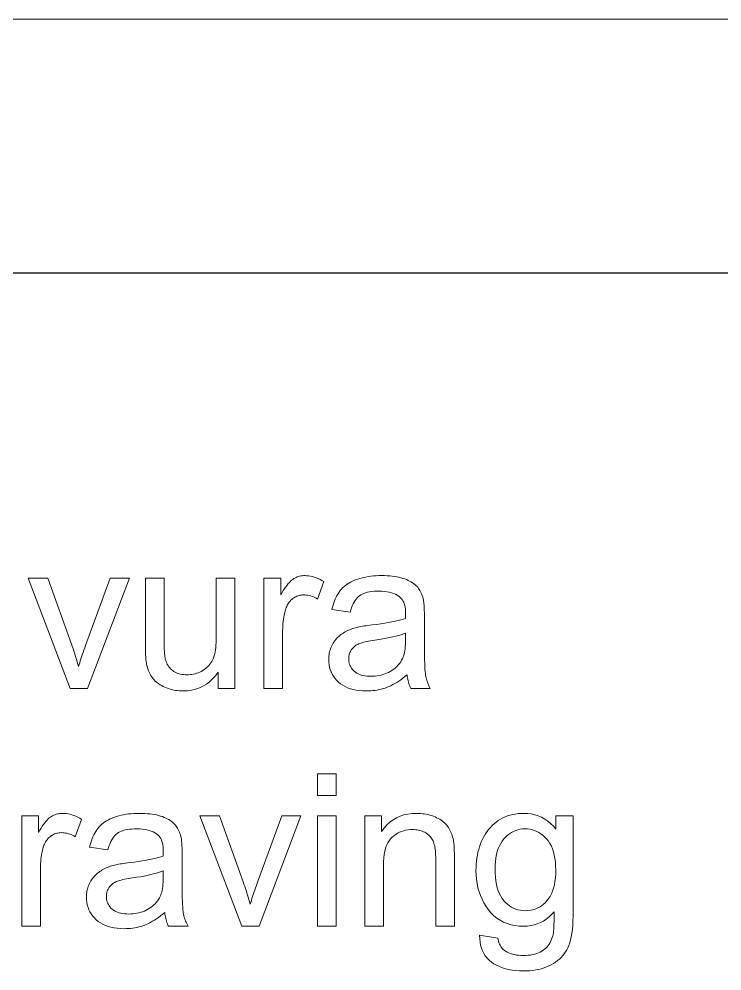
# Model space of a CAD drawing. Extents: x 0 to 297, y 0 to 532.
# Drawn here: x 236.96 to 250.81, y 401.25 to 420 of the extents above; entities that cross this region are included whole.
import ezdxf

# ---------------------------------------------------------------- set-up
doc = ezdxf.new("R2010")
doc.units = 0

msp = doc.modelspace()

# ---------------------------------------------------------------- linework, layer by layer
at = {"color": 7, "lineweight": 13}
msp.add_line((0, 420), (297, 420), dxfattribs=at)
at = {"color": 7, "lineweight": 30}
msp.add_line((20, 415), (292, 415), dxfattribs=at)
at = {"color": 7, "lineweight": 13}
for points in [[(237.966, 406.815), (237.14, 408.988), (237.529, 408.988), (237.995, 407.687), (238.01, 407.645), (238.025, 407.602), (238.039, 407.559), (238.054, 407.516), (238.068, 407.472), (238.082, 407.428), (238.095, 407.384), (238.108, 407.339), (238.121, 407.294), (238.134, 407.249), (238.144, 407.284), (238.155, 407.32), (238.167, 407.358), (238.18, 407.398), (238.193, 407.438), (238.207, 407.48), (238.222, 407.524), (238.238, 407.569), (238.254, 407.615), (238.271, 407.662), (238.754, 408.988), (239.133, 408.988), (238.31, 406.815)], [(240.883, 406.815), (240.883, 407.134), (240.83, 407.064), (240.774, 407.002), (240.714, 406.947), (240.65, 406.899), (240.583, 406.858), (240.512, 406.825), (240.438, 406.799), (240.36, 406.781), (240.278, 406.77), (240.193, 406.766), (240.155, 406.767), (240.117, 406.769), (240.08, 406.773), (240.043, 406.778), (240.007, 406.784), (239.971, 406.793), (239.936, 406.802), (239.902, 406.813), (239.867, 406.826), (239.834, 406.84), (239.801, 406.855), (239.77, 406.871), (239.741, 406.887), (239.714, 406.905), (239.688, 406.923), (239.665, 406.942), (239.642, 406.961), (239.622, 406.982), (239.603, 407.003), (239.586, 407.025), (239.57, 407.048), (239.556, 407.072), (239.542, 407.096), (239.529, 407.122), (239.517, 407.149), (239.506, 407.177), (239.497, 407.206), (239.488, 407.235), (239.48, 407.266), (239.473, 407.298), (239.468, 407.321), (239.464, 407.347), (239.461, 407.375), (239.458, 407.405), (239.456, 407.438), (239.454, 407.474), (239.452, 407.512), (239.451, 407.553), (239.45, 407.596), (239.45, 407.642), (239.45, 408.988), (239.818, 408.988), (239.818, 407.783), (239.819, 407.727), (239.819, 407.675), (239.82, 407.627), (239.822, 407.582), (239.824, 407.542), (239.827, 407.505), (239.829, 407.471), (239.833, 407.442), (239.837, 407.416), (239.841, 407.394), (239.849, 407.366), (239.858, 407.339), (239.869, 407.313), (239.881, 407.288), (239.895, 407.265), (239.911, 407.242), (239.928, 407.221), (239.946, 407.202), (239.967, 407.183), (239.988, 407.166), (240.011, 407.15), (240.035, 407.136), (240.061, 407.124), (240.087, 407.113), (240.114, 407.104), (240.142, 407.096), (240.172, 407.091), (240.202, 407.087), (240.234, 407.084), (240.267, 407.083), (240.3, 407.084), (240.332, 407.087), (240.364, 407.091), (240.396, 407.097), (240.427, 407.104), (240.458, 407.114), (240.489, 407.125), (240.519, 407.138), (240.548, 407.152), (240.578, 407.168), (240.606, 407.186), (240.632, 407.205), (240.657, 407.225), (240.68, 407.246), (240.702, 407.268), (240.721, 407.292), (240.739, 407.317), (240.756, 407.343), (240.77, 407.371), (240.783, 407.399), (240.795, 407.43), (240.805, 407.463), (240.814, 407.499), (240.822, 407.538), (240.829, 407.579), (240.834, 407.622), (240.838, 407.669), (240.841, 407.718), (240.843, 407.77), (240.844, 407.824), (240.844, 408.988), (241.212, 408.988), (241.212, 406.815)], [(241.785, 406.815), (241.785, 408.988), (242.117, 408.988), (242.117, 408.659), (242.142, 408.704), (242.166, 408.745), (242.191, 408.783), (242.215, 408.819), (242.239, 408.851), (242.262, 408.88), (242.285, 408.905), (242.307, 408.928), (242.329, 408.948), (242.351, 408.964), (242.373, 408.978), (242.395, 408.99), (242.417, 409.001), (242.44, 409.011), (242.464, 409.019), (242.487, 409.026), (242.512, 409.031), (242.536, 409.035), (242.562, 409.037), (242.587, 409.038), (242.624, 409.036), (242.662, 409.033), (242.699, 409.027), (242.737, 409.018), (242.775, 409.008), (242.813, 408.995), (242.851, 408.979), (242.889, 408.962), (242.927, 408.941), (242.966, 408.919), (242.839, 408.577), (242.812, 408.592), (242.785, 408.606), (242.758, 408.618), (242.731, 408.628), (242.704, 408.637), (242.677, 408.644), (242.65, 408.65), (242.623, 408.654), (242.596, 408.656), (242.569, 408.657), (242.545, 408.656), (242.521, 408.654), (242.499, 408.65), (242.476, 408.645), (242.454, 408.639), (242.433, 408.631), (242.412, 408.621), (242.391, 408.61), (242.371, 408.598), (242.352, 408.584), (242.333, 408.569), (242.316, 408.553), (242.299, 408.536), (242.284, 408.517), (242.269, 408.497), (242.256, 408.477), (242.244, 408.455), (242.233, 408.432), (242.223, 408.408), (242.215, 408.383), (242.203, 408.343), (242.193, 408.303), (242.183, 408.261), (242.175, 408.22), (242.169, 408.177), (242.163, 408.134), (242.159, 408.09), (242.156, 408.045), (242.154, 407.999), (242.153, 407.953), (242.153, 406.815)], [(244.603, 407.083), (244.562, 407.049), (244.522, 407.018), (244.481, 406.988), (244.442, 406.96), (244.402, 406.935), (244.363, 406.911), (244.324, 406.89), (244.285, 406.87), (244.247, 406.853), (244.209, 406.838), (244.171, 406.824), (244.132, 406.812), (244.093, 406.801), (244.053, 406.792), (244.013, 406.784), (243.972, 406.777), (243.93, 406.772), (243.888, 406.769), (243.846, 406.767), (243.803, 406.766), (243.733, 406.768), (243.666, 406.773), (243.603, 406.782), (243.543, 406.794), (243.486, 406.81), (243.433, 406.829), (243.383, 406.852), (243.336, 406.878), (243.292, 406.908), (243.252, 406.941), (243.216, 406.977), (243.183, 407.015), (243.154, 407.055), (243.129, 407.096), (243.108, 407.14), (243.091, 407.186), (243.077, 407.234), (243.068, 407.283), (243.062, 407.335), (243.06, 407.388), (243.061, 407.42), (243.063, 407.451), (243.066, 407.481), (243.072, 407.511), (243.078, 407.541), (243.086, 407.57), (243.095, 407.598), (243.106, 407.626), (243.119, 407.653), (243.133, 407.68), (243.148, 407.706), (243.163, 407.73), (243.18, 407.754), (243.198, 407.777), (243.216, 407.799), (243.236, 407.819), (243.256, 407.839), (243.278, 407.858), (243.3, 407.875), (243.323, 407.892), (243.347, 407.907), (243.371, 407.922), (243.396, 407.936), (243.422, 407.949), (243.448, 407.962), (243.475, 407.973), (243.502, 407.984), (243.53, 407.994), (243.559, 408.004), (243.588, 408.012), (243.611, 408.018), (243.636, 408.024), (243.663, 408.029), (243.692, 408.035), (243.724, 408.04), (243.758, 408.046), (243.794, 408.051), (243.832, 408.057), (243.873, 408.062), (243.915, 408.068), (244.002, 408.078), (244.084, 408.09), (244.162, 408.101), (244.235, 408.113), (244.303, 408.126), (244.366, 408.139), (244.425, 408.152), (244.478, 408.166), (244.528, 408.18), (244.572, 408.194), (244.573, 408.209), (244.573, 408.222), (244.573, 408.235), (244.573, 408.246), (244.574, 408.256), (244.574, 408.265), (244.574, 408.273), (244.574, 408.28), (244.574, 408.286), (244.574, 408.291), (244.573, 408.334), (244.57, 408.375), (244.565, 408.414), (244.558, 408.449), (244.548, 408.482), (244.537, 408.513), (244.523, 408.541), (244.507, 408.566), (244.49, 408.588), (244.47, 408.608), (244.44, 408.631), (244.408, 408.653), (244.373, 408.671), (244.335, 408.688), (244.294, 408.701), (244.251, 408.713), (244.205, 408.721), (244.156, 408.728), (244.105, 408.731), (244.05, 408.733), (244, 408.732), (243.952, 408.729), (243.907, 408.724), (243.864, 408.718), (243.824, 408.71), (243.787, 408.7), (243.753, 408.688), (243.722, 408.674), (243.693, 408.659), (243.667, 408.642), (243.643, 408.622), (243.62, 408.599), (243.598, 408.574), (243.578, 408.546), (243.559, 408.515), (243.541, 408.482), (243.525, 408.445), (243.51, 408.406), (243.496, 408.364), (243.483, 408.319), (243.123, 408.368), (243.134, 408.414), (243.146, 408.457), (243.159, 408.499), (243.173, 408.539), (243.188, 408.577), (243.205, 408.614), (243.223, 408.648), (243.243, 408.681), (243.263, 408.712), (243.285, 408.742), (243.309, 408.77), (243.334, 408.796), (243.362, 408.821), (243.391, 408.845), (243.423, 408.868), (243.456, 408.889), (243.492, 408.909), (243.529, 408.927), (243.569, 408.945), (243.61, 408.961), (243.654, 408.975), (243.698, 408.988), (243.744, 409), (243.791, 409.01), (243.84, 409.018), (243.89, 409.025), (243.941, 409.031), (243.994, 409.034), (244.048, 409.037), (244.104, 409.038), (244.158, 409.037), (244.211, 409.035), (244.261, 409.032), (244.309, 409.027), (244.356, 409.021), (244.4, 409.014), (244.442, 409.005), (244.482, 408.996), (244.52, 408.984), (244.556, 408.972), (244.59, 408.959), (244.622, 408.944), (244.652, 408.93), (244.68, 408.914), (244.707, 408.898), (244.731, 408.881), (244.754, 408.864), (244.775, 408.846), (244.794, 408.827), (244.812, 408.807), (244.827, 408.787), (244.842, 408.766), (244.856, 408.743), (244.869, 408.72), (244.881, 408.695), (244.892, 408.669), (244.902, 408.643), (244.911, 408.615), (244.919, 408.586), (244.926, 408.557), (244.93, 408.536), (244.933, 408.513), (244.936, 408.486), (244.938, 408.457), (244.94, 408.425), (244.942, 408.389), (244.943, 408.351), (244.944, 408.309), (244.944, 408.264), (244.945, 408.217), (244.945, 407.726), (244.945, 407.627), (244.946, 407.535), (244.947, 407.452), (244.948, 407.375), (244.951, 407.307), (244.953, 407.245), (244.956, 407.192), (244.96, 407.146), (244.964, 407.107), (244.968, 407.076), (244.973, 407.049), (244.979, 407.022), (244.986, 406.995), (244.994, 406.969), (245.003, 406.943), (245.013, 406.917), (245.024, 406.891), (245.035, 406.866), (245.048, 406.84), (245.061, 406.815), (244.677, 406.815), (244.665, 406.838), (244.655, 406.863), (244.646, 406.887), (244.637, 406.913), (244.629, 406.939), (244.623, 406.967), (244.616, 406.995), (244.611, 407.023), (244.607, 407.053)], [(244.572, 407.906), (244.53, 407.89), (244.484, 407.874), (244.434, 407.859), (244.38, 407.844), (244.321, 407.83), (244.259, 407.816), (244.193, 407.803), (244.123, 407.791), (244.049, 407.778), (243.971, 407.767), (243.926, 407.76), (243.885, 407.753), (243.846, 407.746), (243.81, 407.739), (243.777, 407.732), (243.746, 407.724), (243.718, 407.717), (243.692, 407.709), (243.669, 407.701), (243.649, 407.693), (243.631, 407.684), (243.613, 407.675), (243.597, 407.665), (243.581, 407.654), (243.566, 407.643), (243.552, 407.63), (243.539, 407.617), (243.526, 407.603), (243.515, 407.589), (243.504, 407.573), (243.494, 407.557), (243.486, 407.541), (243.478, 407.524), (243.471, 407.508), (243.466, 407.49), (243.461, 407.473), (243.457, 407.454), (243.455, 407.436), (243.453, 407.417), (243.453, 407.398), (243.454, 407.369), (243.457, 407.341), (243.463, 407.314), (243.471, 407.288), (243.481, 407.263), (243.493, 407.239), (243.507, 407.216), (243.524, 407.194), (243.543, 407.173), (243.564, 407.153), (243.588, 407.134), (243.613, 407.117), (243.641, 407.103), (243.67, 407.09), (243.702, 407.079), (243.735, 407.07), (243.771, 407.063), (243.809, 407.058), (243.849, 407.056), (243.891, 407.055), (243.933, 407.055), (243.974, 407.058), (244.014, 407.063), (244.053, 407.069), (244.092, 407.078), (244.129, 407.088), (244.166, 407.1), (244.201, 407.114), (244.236, 407.13), (244.269, 407.148), (244.302, 407.167), (244.332, 407.188), (244.361, 407.21), (244.388, 407.233), (244.413, 407.258), (244.437, 407.284), (244.458, 407.312), (244.478, 407.341), (244.496, 407.371), (244.513, 407.402), (244.524, 407.429), (244.534, 407.457), (244.543, 407.488), (244.551, 407.521), (244.557, 407.557), (244.563, 407.595), (244.567, 407.635), (244.57, 407.678), (244.572, 407.723), (244.572, 407.771)], [(242.841, 404.709), (242.841, 405.133), (243.209, 405.133), (243.209, 404.709)], [(237.013, 402.133), (237.013, 404.306), (237.344, 404.306), (237.344, 403.977), (237.37, 404.021), (237.394, 404.063), (237.419, 404.101), (237.443, 404.137), (237.466, 404.169), (237.49, 404.198), (237.512, 404.223), (237.535, 404.246), (237.557, 404.265), (237.579, 404.282), (237.6, 404.296), (237.622, 404.308), (237.645, 404.319), (237.668, 404.329), (237.691, 404.337), (237.715, 404.344), (237.74, 404.349), (237.764, 404.352), (237.789, 404.355), (237.815, 404.355), (237.852, 404.354), (237.89, 404.351), (237.927, 404.345), (237.965, 404.336), (238.003, 404.326), (238.041, 404.313), (238.079, 404.297), (238.117, 404.279), (238.155, 404.259), (238.194, 404.237), (238.067, 403.895), (238.04, 403.91), (238.013, 403.924), (237.986, 403.936), (237.959, 403.946), (237.932, 403.955), (237.905, 403.962), (237.878, 403.968), (237.851, 403.972), (237.824, 403.974), (237.797, 403.975), (237.773, 403.974), (237.749, 403.972), (237.726, 403.968), (237.704, 403.963), (237.682, 403.957), (237.661, 403.949), (237.64, 403.939), (237.619, 403.928), (237.599, 403.916), (237.58, 403.902), (237.561, 403.887), (237.543, 403.871), (237.527, 403.853), (237.512, 403.835), (237.497, 403.815), (237.484, 403.795), (237.472, 403.773), (237.461, 403.75), (237.451, 403.726), (237.443, 403.701), (237.431, 403.661), (237.42, 403.62), (237.411, 403.579), (237.403, 403.537), (237.397, 403.495), (237.391, 403.452), (237.387, 403.407), (237.384, 403.363), (237.382, 403.317), (237.381, 403.271), (237.381, 402.133)], [(239.831, 402.401), (239.79, 402.367), (239.749, 402.336), (239.709, 402.306), (239.669, 402.278), (239.63, 402.253), (239.591, 402.229), (239.552, 402.208), (239.513, 402.188), (239.475, 402.171), (239.437, 402.156), (239.399, 402.142), (239.36, 402.13), (239.321, 402.119), (239.281, 402.11), (239.241, 402.102), (239.2, 402.095), (239.158, 402.09), (239.116, 402.087), (239.074, 402.085), (239.031, 402.084), (238.961, 402.086), (238.894, 402.091), (238.831, 402.1), (238.771, 402.112), (238.714, 402.128), (238.661, 402.147), (238.61, 402.17), (238.564, 402.196), (238.52, 402.226), (238.48, 402.259), (238.444, 402.295), (238.411, 402.333), (238.382, 402.373), (238.357, 402.414), (238.336, 402.458), (238.319, 402.504), (238.305, 402.551), (238.295, 402.601), (238.29, 402.653), (238.288, 402.706), (238.288, 402.738), (238.291, 402.769), (238.294, 402.799), (238.299, 402.829), (238.306, 402.859), (238.314, 402.888), (238.323, 402.916), (238.334, 402.944), (238.347, 402.971), (238.36, 402.998), (238.375, 403.023), (238.391, 403.048), (238.408, 403.072), (238.426, 403.095), (238.444, 403.117), (238.464, 403.137), (238.484, 403.157), (238.505, 403.175), (238.528, 403.193), (238.551, 403.209), (238.575, 403.225), (238.599, 403.24), (238.624, 403.254), (238.65, 403.267), (238.676, 403.279), (238.703, 403.291), (238.73, 403.302), (238.758, 403.312), (238.787, 403.322), (238.816, 403.33), (238.839, 403.336), (238.864, 403.342), (238.891, 403.347), (238.92, 403.353), (238.952, 403.358), (238.986, 403.364), (239.022, 403.369), (239.06, 403.375), (239.1, 403.38), (239.143, 403.385), (239.23, 403.396), (239.312, 403.407), (239.39, 403.419), (239.462, 403.431), (239.53, 403.444), (239.594, 403.457), (239.652, 403.47), (239.706, 403.484), (239.755, 403.498), (239.8, 403.512), (239.8, 403.527), (239.801, 403.54), (239.801, 403.553), (239.801, 403.564), (239.802, 403.574), (239.802, 403.583), (239.802, 403.591), (239.802, 403.598), (239.802, 403.604), (239.802, 403.608), (239.801, 403.652), (239.798, 403.693), (239.793, 403.732), (239.785, 403.767), (239.776, 403.8), (239.764, 403.831), (239.751, 403.858), (239.735, 403.883), (239.718, 403.906), (239.698, 403.926), (239.668, 403.949), (239.636, 403.971), (239.601, 403.989), (239.563, 404.006), (239.522, 404.019), (239.479, 404.03), (239.433, 404.039), (239.384, 404.045), (239.332, 404.049), (239.278, 404.05), (239.228, 404.05), (239.18, 404.047), (239.134, 404.042), (239.092, 404.036), (239.052, 404.028), (239.015, 404.018), (238.981, 404.006), (238.949, 403.992), (238.921, 403.977), (238.894, 403.959), (238.87, 403.94), (238.848, 403.917), (238.826, 403.892), (238.806, 403.864), (238.787, 403.833), (238.769, 403.8), (238.753, 403.763), (238.738, 403.724), (238.724, 403.682), (238.711, 403.637), (238.351, 403.686), (238.362, 403.732), (238.373, 403.775), (238.386, 403.817), (238.401, 403.857), (238.416, 403.895), (238.433, 403.932), (238.451, 403.966), (238.47, 403.999), (238.491, 404.03), (238.513, 404.06), (238.536, 404.087), (238.562, 404.114), (238.589, 404.139), (238.619, 404.163), (238.65, 404.186), (238.684, 404.207), (238.72, 404.227), (238.757, 404.245), (238.797, 404.263), (238.838, 404.279), (238.881, 404.293), (238.926, 404.306), (238.972, 404.318), (239.019, 404.328), (239.068, 404.336), (239.118, 404.343), (239.169, 404.348), (239.222, 404.352), (239.276, 404.355), (239.331, 404.355), (239.386, 404.355), (239.439, 404.353), (239.489, 404.349), (239.537, 404.345), (239.584, 404.339), (239.628, 404.332), (239.67, 404.323), (239.71, 404.313), (239.748, 404.302), (239.784, 404.29), (239.818, 404.276), (239.85, 404.262), (239.88, 404.248), (239.908, 404.232), (239.935, 404.216), (239.959, 404.199), (239.982, 404.182), (240.003, 404.164), (240.022, 404.145), (240.039, 404.125), (240.055, 404.105), (240.07, 404.083), (240.084, 404.061), (240.097, 404.037), (240.109, 404.013), (240.12, 403.987), (240.13, 403.961), (240.139, 403.933), (240.147, 403.904), (240.154, 403.874), (240.158, 403.854), (240.161, 403.831), (240.163, 403.804), (240.166, 403.775), (240.168, 403.742), (240.17, 403.707), (240.171, 403.668), (240.172, 403.627), (240.172, 403.582), (240.172, 403.535), (240.172, 403.044), (240.173, 402.945), (240.173, 402.853), (240.175, 402.769), (240.176, 402.693), (240.178, 402.624), (240.181, 402.563), (240.184, 402.51), (240.188, 402.463), (240.192, 402.425), (240.196, 402.394), (240.201, 402.367), (240.207, 402.34), (240.214, 402.313), (240.222, 402.287), (240.231, 402.261), (240.241, 402.235), (240.251, 402.209), (240.263, 402.183), (240.276, 402.158), (240.289, 402.133), (239.904, 402.133), (239.893, 402.156), (239.883, 402.18), (239.874, 402.205), (239.865, 402.231), (239.857, 402.257), (239.85, 402.285), (239.844, 402.312), (239.839, 402.341), (239.834, 402.371)], [(241.347, 402.133), (240.52, 404.306), (240.909, 404.306), (241.376, 403.005), (241.391, 402.962), (241.406, 402.92), (241.42, 402.877), (241.434, 402.834), (241.448, 402.79), (241.462, 402.746), (241.476, 402.702), (241.489, 402.657), (241.502, 402.612), (241.515, 402.567), (241.525, 402.602), (241.536, 402.638), (241.548, 402.676), (241.56, 402.715), (241.574, 402.756), (241.588, 402.798), (241.603, 402.842), (241.618, 402.886), (241.635, 402.933), (241.652, 402.98), (242.135, 404.306), (242.514, 404.306), (241.691, 402.133)], [(242.841, 402.133), (242.841, 404.306), (243.209, 404.306), (243.209, 402.133)], [(243.77, 402.133), (243.77, 404.306), (244.102, 404.306), (244.102, 403.997), (244.152, 404.065), (244.206, 404.126), (244.264, 404.18), (244.327, 404.226), (244.394, 404.266), (244.465, 404.298), (244.541, 404.323), (244.621, 404.341), (244.705, 404.352), (244.793, 404.355), (244.832, 404.355), (244.87, 404.353), (244.908, 404.349), (244.945, 404.344), (244.982, 404.338), (245.018, 404.33), (245.053, 404.321), (245.087, 404.31), (245.121, 404.298), (245.154, 404.285), (245.186, 404.27), (245.217, 404.255), (245.246, 404.238), (245.273, 404.221), (245.298, 404.203), (245.322, 404.184), (245.344, 404.164), (245.365, 404.144), (245.384, 404.122), (245.401, 404.1), (245.417, 404.076), (245.432, 404.052), (245.446, 404.027), (245.459, 404.001), (245.471, 403.974), (245.482, 403.947), (245.492, 403.918), (245.501, 403.889), (245.509, 403.858), (245.516, 403.827), (245.519, 403.805), (245.523, 403.78), (245.526, 403.752), (245.529, 403.721), (245.531, 403.687), (245.533, 403.649), (245.534, 403.609), (245.535, 403.565), (245.536, 403.519), (245.536, 403.469), (245.536, 402.133), (245.168, 402.133), (245.168, 403.455), (245.167, 403.499), (245.166, 403.54), (245.164, 403.58), (245.161, 403.617), (245.157, 403.652), (245.152, 403.684), (245.147, 403.714), (245.14, 403.742), (245.133, 403.768), (245.125, 403.792), (245.115, 403.813), (245.105, 403.834), (245.093, 403.854), (245.08, 403.874), (245.065, 403.892), (245.049, 403.909), (245.032, 403.926), (245.013, 403.941), (244.993, 403.956), (244.972, 403.97), (244.95, 403.982), (244.927, 403.994), (244.903, 404.004), (244.879, 404.012), (244.853, 404.02), (244.827, 404.025), (244.8, 404.03), (244.773, 404.033), (244.745, 404.035), (244.715, 404.036), (244.669, 404.035), (244.624, 404.03), (244.58, 404.023), (244.537, 404.012), (244.496, 403.999), (244.456, 403.982), (244.418, 403.963), (244.38, 403.941), (244.344, 403.915), (244.309, 403.887), (244.277, 403.854), (244.248, 403.816), (244.222, 403.773), (244.2, 403.724), (244.181, 403.67), (244.166, 403.611), (244.154, 403.546), (244.145, 403.476), (244.14, 403.401), (244.138, 403.32), (244.138, 402.133)], [(246.033, 401.953), (246.391, 401.9), (246.397, 401.867), (246.404, 401.837), (246.412, 401.808), (246.422, 401.781), (246.434, 401.756), (246.447, 401.733), (246.462, 401.712), (246.479, 401.692), (246.497, 401.674), (246.516, 401.658), (246.545, 401.639), (246.575, 401.621), (246.608, 401.606), (246.642, 401.593), (246.678, 401.581), (246.717, 401.572), (246.757, 401.565), (246.8, 401.56), (246.844, 401.557), (246.891, 401.556), (246.941, 401.557), (246.988, 401.56), (247.034, 401.565), (247.077, 401.572), (247.117, 401.581), (247.156, 401.593), (247.192, 401.606), (247.225, 401.621), (247.257, 401.639), (247.286, 401.658), (247.313, 401.68), (247.338, 401.702), (247.361, 401.727), (247.383, 401.753), (247.402, 401.781), (247.42, 401.81), (247.436, 401.842), (247.451, 401.874), (247.463, 401.909), (247.474, 401.945), (247.479, 401.97), (247.484, 402), (247.488, 402.035), (247.492, 402.074), (247.495, 402.119), (247.497, 402.169), (247.499, 402.224), (247.5, 402.283), (247.501, 402.348), (247.501, 402.417), (247.451, 402.363), (247.399, 402.315), (247.345, 402.272), (247.288, 402.235), (247.229, 402.204), (247.168, 402.178), (247.104, 402.159), (247.038, 402.144), (246.97, 402.136), (246.899, 402.133), (246.811, 402.136), (246.728, 402.146), (246.648, 402.162), (246.573, 402.185), (246.501, 402.214), (246.434, 402.249), (246.371, 402.291), (246.312, 402.34), (246.256, 402.395), (246.205, 402.456), (246.159, 402.522), (246.117, 402.591), (246.08, 402.662), (246.048, 402.736), (246.021, 402.812), (245.999, 402.891), (245.982, 402.972), (245.969, 403.056), (245.962, 403.143), (245.96, 403.232), (245.961, 403.294), (245.964, 403.354), (245.97, 403.414), (245.978, 403.473), (245.988, 403.531), (246, 403.588), (246.015, 403.644), (246.032, 403.699), (246.051, 403.753), (246.072, 403.806), (246.096, 403.857), (246.121, 403.906), (246.149, 403.953), (246.178, 403.997), (246.21, 404.039), (246.244, 404.078), (246.279, 404.115), (246.317, 404.15), (246.357, 404.182), (246.399, 404.212), (246.442, 404.239), (246.487, 404.264), (246.534, 404.285), (246.582, 404.304), (246.631, 404.32), (246.682, 404.332), (246.735, 404.342), (246.789, 404.35), (246.844, 404.354), (246.901, 404.355), (246.977, 404.352), (247.049, 404.343), (247.12, 404.327), (247.187, 404.306), (247.252, 404.278), (247.314, 404.243), (247.373, 404.203), (247.43, 404.156), (247.484, 404.103), (247.535, 404.044), (247.535, 404.306), (247.875, 404.306), (247.875, 402.428), (247.874, 402.329), (247.871, 402.237), (247.866, 402.15), (247.859, 402.069), (247.849, 401.994), (247.838, 401.925), (247.824, 401.862), (247.809, 401.805), (247.791, 401.754), (247.772, 401.708), (247.75, 401.667), (247.726, 401.627), (247.699, 401.589), (247.67, 401.553), (247.638, 401.519), (247.604, 401.486), (247.568, 401.455), (247.529, 401.426), (247.488, 401.399), (247.444, 401.374), (247.398, 401.35), (247.351, 401.33), (247.301, 401.311), (247.248, 401.295), (247.194, 401.282), (247.138, 401.271), (247.08, 401.262), (247.02, 401.256), (246.957, 401.252), (246.893, 401.251), (246.817, 401.253), (246.743, 401.258), (246.673, 401.267), (246.606, 401.279), (246.541, 401.295), (246.48, 401.314), (246.422, 401.337), (246.366, 401.363), (246.314, 401.393), (246.265, 401.426), (246.219, 401.463), (246.179, 401.503), (246.143, 401.547), (246.113, 401.594), (246.087, 401.645), (246.066, 401.7), (246.051, 401.758), (246.04, 401.819), (246.034, 401.884)], [(246.338, 403.259), (246.34, 403.175), (246.345, 403.097), (246.354, 403.023), (246.365, 402.953), (246.381, 402.889), (246.399, 402.829), (246.421, 402.773), (246.447, 402.722), (246.476, 402.676), (246.508, 402.634), (246.543, 402.597), (246.579, 402.564), (246.618, 402.534), (246.658, 402.509), (246.699, 402.487), (246.743, 402.469), (246.788, 402.456), (246.835, 402.446), (246.883, 402.44), (246.934, 402.438), (246.984, 402.44), (247.032, 402.446), (247.079, 402.456), (247.124, 402.469), (247.167, 402.487), (247.209, 402.508), (247.249, 402.534), (247.287, 402.563), (247.324, 402.596), (247.359, 402.633), (247.392, 402.675), (247.421, 402.72), (247.447, 402.771), (247.469, 402.825), (247.488, 402.884), (247.504, 402.948), (247.516, 403.016), (247.524, 403.088), (247.53, 403.165), (247.531, 403.246), (247.529, 403.324), (247.524, 403.398), (247.515, 403.468), (247.503, 403.534), (247.487, 403.596), (247.468, 403.654), (247.445, 403.709), (247.418, 403.759), (247.388, 403.805), (247.354, 403.848), (247.318, 403.886), (247.281, 403.921), (247.241, 403.951), (247.201, 403.978), (247.159, 404), (247.116, 404.018), (247.071, 404.032), (247.025, 404.042), (246.977, 404.048), (246.928, 404.05), (246.879, 404.048), (246.832, 404.042), (246.787, 404.033), (246.743, 404.019), (246.7, 404.001), (246.659, 403.979), (246.62, 403.953), (246.582, 403.923), (246.545, 403.889), (246.51, 403.851), (246.477, 403.809), (246.448, 403.763), (246.422, 403.714), (246.4, 403.66), (246.381, 403.603), (246.366, 403.542), (246.354, 403.477), (246.345, 403.408), (246.34, 403.335)], [(239.8, 403.224), (239.758, 403.208), (239.712, 403.192), (239.662, 403.177), (239.607, 403.162), (239.549, 403.148), (239.487, 403.134), (239.421, 403.121), (239.351, 403.108), (239.277, 403.096), (239.198, 403.085), (239.154, 403.078), (239.113, 403.071), (239.074, 403.064), (239.038, 403.057), (239.004, 403.05), (238.974, 403.042), (238.946, 403.035), (238.92, 403.027), (238.897, 403.019), (238.877, 403.011), (238.859, 403.002), (238.841, 402.993), (238.824, 402.983), (238.809, 402.972), (238.794, 402.961), (238.78, 402.948), (238.766, 402.935), (238.754, 402.921), (238.742, 402.907), (238.732, 402.891), (238.722, 402.875), (238.713, 402.859), (238.706, 402.842), (238.699, 402.825), (238.693, 402.808), (238.689, 402.79), (238.685, 402.772), (238.683, 402.754), (238.681, 402.735), (238.681, 402.716), (238.682, 402.687), (238.685, 402.659), (238.691, 402.632), (238.698, 402.606), (238.709, 402.581), (238.721, 402.557), (238.735, 402.534), (238.752, 402.512), (238.771, 402.491), (238.792, 402.471), (238.816, 402.452), (238.841, 402.435), (238.868, 402.421), (238.898, 402.408), (238.93, 402.397), (238.963, 402.388), (238.999, 402.381), (239.037, 402.376), (239.077, 402.373), (239.119, 402.372), (239.161, 402.373), (239.202, 402.376), (239.242, 402.381), (239.281, 402.387), (239.32, 402.396), (239.357, 402.406), (239.393, 402.418), (239.429, 402.432), (239.464, 402.448), (239.497, 402.466), (239.529, 402.485), (239.56, 402.506), (239.589, 402.528), (239.616, 402.551), (239.641, 402.576), (239.664, 402.602), (239.686, 402.629), (239.706, 402.658), (239.724, 402.689), (239.741, 402.72), (239.752, 402.746), (239.762, 402.775), (239.771, 402.806), (239.779, 402.839), (239.785, 402.875), (239.791, 402.913), (239.795, 402.953), (239.798, 402.996), (239.799, 403.041), (239.8, 403.089)]]:
    msp.add_lwpolyline(points, close=True, dxfattribs=at)

doc.saveas('drawing.dxf')
